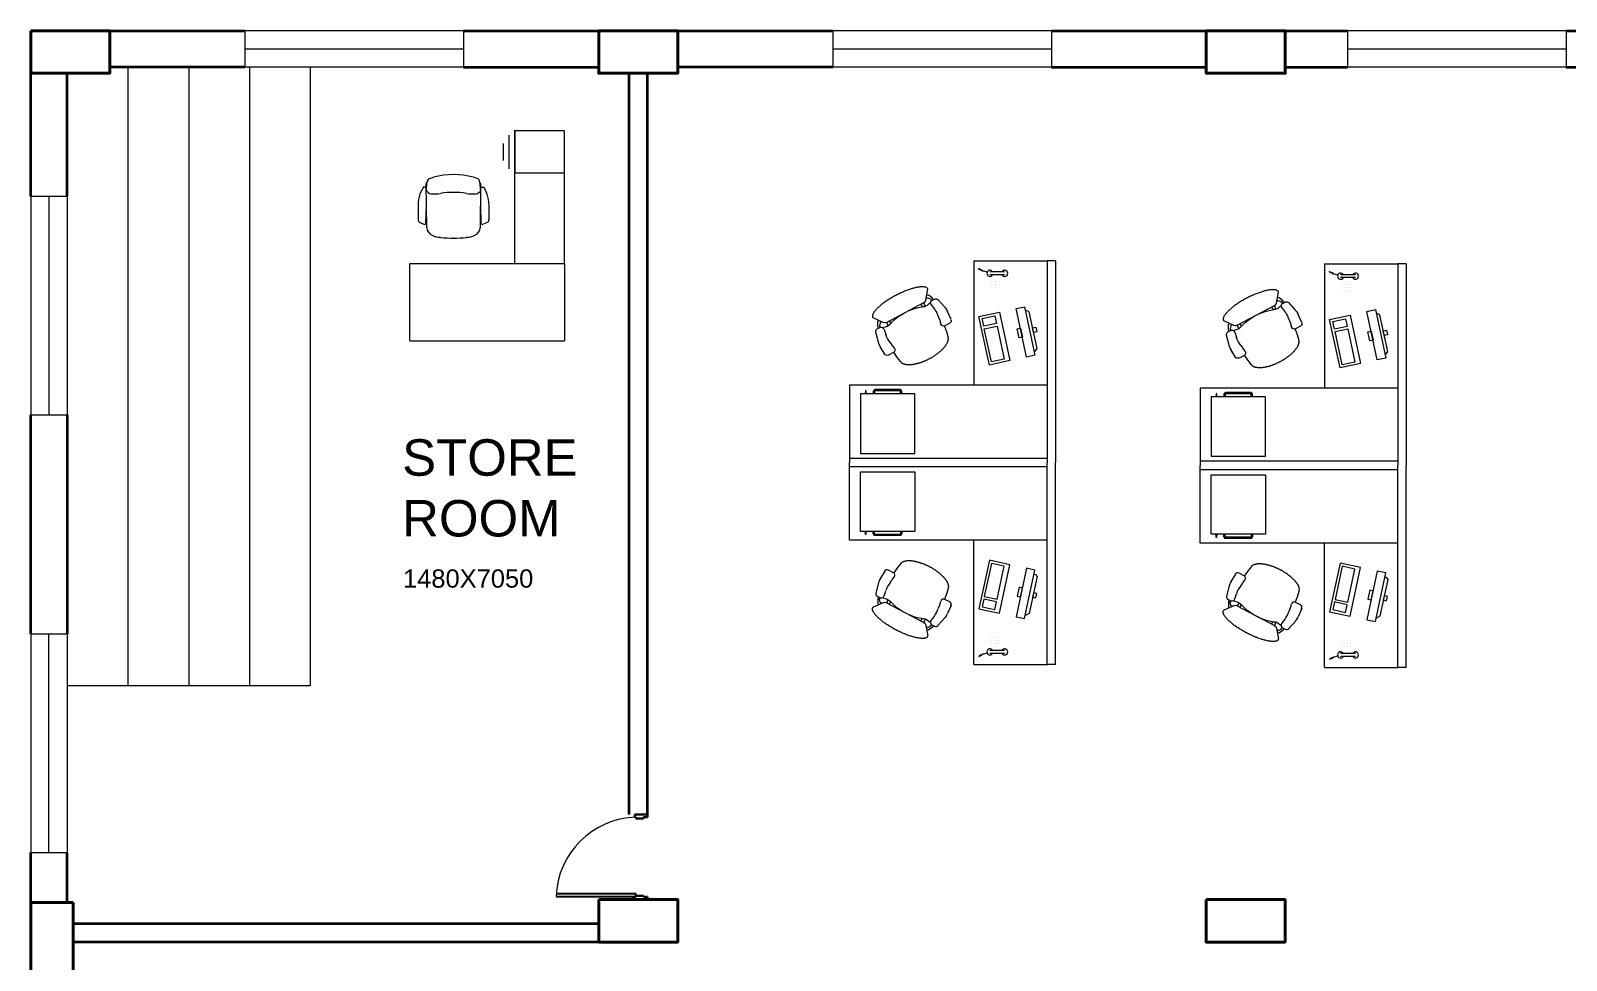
# Model space of a CAD drawing. Header units: millimetres. Extents: x 3079 to 579737, y 1565 to 1161826.
# Drawn here: x 73095 to 85732, y 190905 to 198555 of the extents above; entities that cross this region are included whole.
import ezdxf

# ---------------------------------------------------------------- set-up
doc = ezdxf.new("R2010")
doc.units = ezdxf.units.MM
for name, color, linetype, lineweight in [('1', 7, 'Continuous', 35), ('A_COL', 250, 'Continuous', 40), ('A_ELE1', 250, 'Continuous', 20), ('A_WIN-DOR', 250, 'Continuous', 30), ('IG-Area', 250, 'Continuous', 30), ('SILL', 251, 'Continuous', 18), ('WINDOW', 252, 'Continuous', 15)]:
    doc.layers.add(name, color=color, linetype=linetype, lineweight=lineweight)
doc.layers.add('FURNITURE', color=253, linetype='Continuous', lineweight=5, transparency=0.05)
doc.styles.get("Standard").update_dxf_attribs({"font": 'arial.ttf'})

# ---------------------------------------------------------------- blocks, each defined once
blk = doc.blocks.new('AP00XXXX$0$A$C53421247')
at = {"color": 0}
for p, q in [((82, 595), (83, 598)), ((82, 593), (82, 595)), ((140, 501), (82, 587)), ((83, 598), (85, 600)), ((85, 600), (87, 604)), ((87, 604), (90, 607)), ((90, 607), (92, 609)), ((92, 609), (95, 612)), ((95, 612), (99, 614)), ((99, 614), (103, 617)), ((103, 617), (106, 619)), ((106, 619), (111, 621)), ((111, 621), (115, 624)), ((115, 624), (120, 626)), ((120, 626), (126, 628)), ((126, 628), (132, 630)), ((132, 630), (137, 632)), ((137, 632), (144, 634)), ((144, 634), (149, 636)), ((149, 636), (157, 638)), ((157, 638), (163, 639)), ((163, 639), (170, 641)), ((170, 641), (178, 643)), ((178, 643), (186, 644)), ((186, 644), (194, 646)), ((194, 646), (202, 647)), ((202, 647), (210, 648)), ((210, 648), (219, 649)), ((219, 649), (227, 650)), ((227, 650), (236, 651)), ((236, 651), (245, 652)), ((245, 652), (254, 652)), ((254, 652), (263, 653)), ((263, 653), (273, 653)), ((273, 653), (282, 654)), ((282, 654), (292, 654)), ((292, 654), (302, 654)), ((302, 654), (311, 654)), ((311, 654), (321, 654)), ((321, 654), (331, 654)), ((331, 654), (341, 654)), ((341, 654), (351, 653)), ((351, 653), (361, 653)), ((361, 653), (371, 652)), ((371, 652), (381, 652)), ((381, 652), (390, 651)), ((390, 651), (401, 650)), ((401, 650), (410, 649)), ((410, 649), (420, 648)), ((420, 648), (430, 646)), ((430, 646), (439, 646)), ((439, 646), (449, 644)), ((449, 644), (458, 642)), ((458, 642), (468, 641)), ((468, 641), (477, 639)), ((477, 639), (486, 637)), ((486, 637), (495, 636)), ((495, 636), (504, 634)), ((504, 634), (513, 632)), ((513, 632), (520, 630)), ((520, 630), (529, 627)), ((529, 627), (537, 625)), ((537, 625), (545, 623)), ((545, 623), (552, 620)), ((552, 620), (559, 618)), ((559, 618), (566, 616)), ((566, 616), (573, 614)), ((573, 614), (580, 611)), ((580, 611), (586, 608)), ((586, 608), (592, 605)), ((592, 605), (597, 603)), ((597, 603), (603, 600)), ((603, 600), (608, 597)), ((608, 597), (613, 595)), ((613, 595), (617, 591)), ((617, 591), (621, 588)), ((621, 588), (625, 586)), ((625, 586), (629, 582)), ((629, 582), (632, 580)), ((632, 580), (635, 576)), ((635, 576), (637, 574)), ((637, 574), (639, 571)), ((639, 571), (641, 568)), ((641, 568), (642, 565)), ((642, 565), (643, 562)), ((643, 562), (644, 559)), ((7, 368), (36, 460)), ((90, 476), (63, 478)), ((73, 477), (80, 503)), ((80, 503), (99, 534)), ((95, 493), (93, 475)), ((113, 514), (95, 493)), ((99, 534), (115, 538)), ((113, 453), (100, 394)), ((120, 459), (111, 457)), ((127, 514), (113, 514)), ((123, 459), (120, 459)), ((145, 454), (123, 459)), ((134, 510), (127, 514)), ((151, 491), (140, 501)), ((160, 452), (145, 454)), ((165, 488), (151, 491)), ((168, 452), (160, 452)), ((166, 452), (165, 488)), ((550, 463), (165, 488)), ((184, 457), (168, 452)), ((255, 473), (184, 457)), ((195, 486), (192, 459)), ((264, 474), (255, 473)), ((327, 478), (264, 474)), ((373, 474), (327, 478)), ((434, 465), (373, 474)), ((461, 459), (434, 465)), ((496, 446), (461, 459)), ((529, 434), (496, 446)), ((520, 465), (518, 438)), ((545, 430), (529, 434)), ((545, 430), (550, 463)), ((564, 429), (545, 430)), ((550, 463), (564, 465)), ((564, 465), (576, 474)), ((588, 432), (564, 429)), ((576, 474), (643, 549)), ((585, 483), (591, 485)), ((591, 432), (588, 432)), ((591, 485), (604, 482)), ((597, 428), (591, 432)), ((604, 482), (620, 461)), ((618, 502), (606, 508)), ((633, 471), (618, 502)), ((620, 461), (621, 444)), ((650, 442), (623, 444)), ((636, 460), (633, 471)), ((638, 443), (636, 460)), ((644, 559), (645, 556)), ((645, 556), (645, 553)), ((690, 327), (673, 421)), ((2, 245), (0, 325)), ((97, 312), (98, 282)), ((98, 280), (103, 245)), ((593, 282), (588, 252)), ((595, 413), (600, 364)), ((682, 205), (691, 283)), ((26, 220), (76, 217)), ((83, 159), (80, 217)), ((90, 114), (83, 159)), ((588, 250), (580, 218)), ((590, 128), (600, 187)), ((602, 186), (655, 183)), ((90, 111), (90, 114)), ((90, 110), (90, 111)), ((91, 107), (90, 110)), ((92, 105), (91, 107)), ((92, 102), (92, 105)), ((93, 100), (92, 102)), ((94, 98), (93, 100)), ((95, 96), (94, 98)), ((96, 93), (95, 96)), ((97, 91), (96, 93)), ((99, 89), (97, 91)), ((100, 87), (99, 89)), ((101, 84), (100, 87)), ((103, 82), (101, 84)), ((105, 80), (103, 82)), ((107, 78), (105, 80)), ((109, 76), (107, 78)), ((111, 73), (109, 76)), ((113, 72), (111, 73)), ((116, 69), (113, 72)), ((118, 67), (116, 69)), ((120, 65), (118, 67)), ((123, 63), (120, 65)), ((125, 60), (123, 63)), ((128, 59), (125, 60)), ((132, 57), (128, 59)), ((135, 54), (132, 57)), ((138, 53), (135, 54)), ((141, 51), (138, 53)), ((144, 49), (141, 51)), ((148, 47), (144, 49)), ((151, 45), (148, 47)), ((155, 44), (151, 45)), ((158, 42), (155, 44)), ((162, 40), (158, 42)), ((165, 38), (162, 40)), ((169, 36), (165, 38)), ((173, 34), (169, 36)), ((178, 33), (173, 34)), ((182, 31), (178, 33)), ((186, 30), (182, 31)), ((190, 28), (186, 30)), ((194, 27), (190, 28)), ((199, 25), (194, 27)), ((204, 24), (199, 25)), ((207, 22), (204, 24)), ((212, 21), (207, 22)), ((217, 19), (212, 21)), ((221, 18), (217, 19)), ((226, 17), (221, 18)), ((231, 16), (226, 17)), ((236, 15), (231, 16)), ((241, 14), (236, 15)), ((246, 13), (241, 14)), ((250, 11), (246, 13)), ((256, 10), (250, 11)), ((261, 9), (256, 10)), ((266, 8), (261, 9)), ((271, 8), (266, 8)), ((276, 7), (271, 8)), ((281, 6), (276, 7)), ((287, 5), (281, 6)), ((291, 4), (287, 5)), ((297, 4), (291, 4)), ((302, 4), (297, 4)), ((307, 2), (302, 4)), ((313, 2), (307, 2)), ((318, 2), (313, 2)), ((323, 1), (318, 2)), ((328, 1), (323, 1)), ((334, 1), (328, 1)), ((339, 1), (334, 1)), ((344, 0), (339, 1)), ((350, 1), (344, 0)), ((356, 0), (350, 1)), ((360, 0), (356, 0)), ((366, 0), (360, 0)), ((371, 0), (366, 0)), ((376, 1), (371, 0)), ((382, 0), (376, 1)), ((387, 1), (382, 0)), ((392, 1), (387, 1)), ((397, 1), (392, 1)), ((402, 1), (397, 1)), ((407, 2), (402, 1)), ((412, 2), (407, 2)), ((417, 3), (412, 2)), ((423, 3), (417, 3)), ((427, 4), (423, 3)), ((432, 4), (427, 4)), ((437, 6), (432, 4)), ((442, 6), (437, 6)), ((447, 7), (442, 6)), ((451, 8), (447, 7)), ((455, 9), (451, 8)), ((460, 9), (455, 9)), ((465, 10), (460, 9)), ((469, 12), (465, 10)), ((474, 12), (469, 12)), ((478, 13), (474, 12)), ((482, 15), (478, 13)), ((486, 16), (482, 15)), ((490, 17), (486, 16)), ((494, 18), (490, 17)), ((498, 19), (494, 18)), ((502, 21), (498, 19)), ((506, 22), (502, 21)), ((510, 23), (506, 22)), ((514, 25), (510, 23)), ((517, 27), (514, 25)), ((520, 28), (517, 27)), ((524, 30), (520, 28)), ((528, 31), (524, 30)), ((530, 33), (528, 31)), ((533, 35), (530, 33)), ((537, 36), (533, 35)), ((539, 38), (537, 36)), ((542, 40), (539, 38)), ((545, 42), (542, 40)), ((547, 43), (545, 42)), ((550, 46), (547, 43)), ((552, 47), (550, 46)), ((555, 49), (552, 47)), ((557, 51), (555, 49)), ((559, 53), (557, 51)), ((561, 55), (559, 53)), ((563, 57), (561, 55)), ((565, 59), (563, 57)), ((567, 61), (565, 59)), ((568, 63), (567, 61)), ((569, 65), (568, 63)), ((571, 67), (569, 65)), ((572, 70), (571, 67)), ((573, 71), (572, 70)), ((574, 74), (573, 71)), ((575, 76), (574, 74)), ((576, 78), (575, 76)), ((577, 81), (576, 78)), ((577, 82), (590, 128)), ((577, 82), (577, 81))]:
    blk.add_line(p, q, dxfattribs=at)
for centre, radius, start, end in [((88, 591), 6.35, 164.3929, 214.029), ((60, 452), 25.4, 85.1777, 163.418), ((87, 451), 25.4, 6.3757, 85.1777), ((620, 418), 25.4, 85.208, 169.2349), ((620, 418), 25.4, 169.2349, 190.8913), ((638, 553), 6.35, 318.2555, 357.1149), ((648, 417), 25.4, 9.9024, 85.208), ((153, 324), 152, 163.1174, 179.4456), ((446, 342), 350, 171.2066, 184.7536), ((124, 283), 25.4, 182.6801, 187.8199), ((251, 353), 350, 348.2663, 1.8132), ((539, 300), 152, 353.5743, 9.9024), ((28, 245), 25.4, 180.1777, 266.5099), ((78, 242), 25.4, 266.5099, 4.8356), ((604, 212), 25.4, 165.2, 266.5099), ((563, 256), 25.4, 345.2, 350.3398), ((657, 209), 25.4, 266.5099, 353.5743)]:
    blk.add_arc(centre, radius, start, end, dxfattribs=at)

msp = doc.modelspace()

# ---------------------------------------------------------------- linework, layer by layer
at = {"layer": '1'}
for p, q in [((73095, 197193), (73095, 198555)), ((73745, 198555), (74857, 198555)), ((76657, 198555), (79695, 198555)), ((81495, 198555), (83932, 198555)), ((85732, 198555), (90667, 198555)), ((73395, 197193), (73395, 198205)), ((74857, 198255), (73745, 198255)), ((76657, 198255), (77770, 198255)), ((78020, 192105), (78020, 198205)), ((78170, 192105), (78170, 198205)), ((79695, 198255), (78420, 198255)), ((81495, 198255), (82770, 198255)), ((83420, 198255), (83932, 198255)), ((85732, 198255), (86245, 198255)), ((73095, 193593), (73095, 195393)), ((73395, 195393), (73395, 193593)), ((73095, 190018), (73095, 191793)), ((73395, 191380), (73395, 191793)), ((77770, 191205), (73445, 191205)), ((77770, 191055), (73445, 191055)), ((83093, 191055), (83095, 191055)), ((83093, 191055), (83093, 191055))]:
    msp.add_line(p, q, dxfattribs=at)
at = {"layer": 'A_COL'}
for points in [[(73095, 198555), (73095, 198205), (73745, 198205), (73745, 198555)], [(77770, 198555), (77770, 198205), (78420, 198205), (78420, 198555)], [(82770, 198555), (82770, 198205), (83420, 198205), (83420, 198555)], [(73445, 191380), (73095, 191380), (73095, 190730), (73445, 190730)], [(77770, 191405), (77770, 191055), (78420, 191055), (78420, 191405)], [(82768, 191405), (82768, 191055), (83418, 191055), (83418, 191405)]]:
    msp.add_lwpolyline(points, close=True, dxfattribs=at)
at = {"layer": 'A_ELE1', "transparency": 33554687}
msp.add_arc((78094, 191407), 676, 91.622, 178.1378, dxfattribs=at)
at = {"layer": 'A_WIN-DOR', "transparency": 33554687}
for p, q in [((78066, 192083), (78066, 192105)), ((78075, 192083), (78066, 192083)), ((78139, 192073), (78075, 192073)), ((78171, 192083), (78139, 192083)), ((78139, 192083), (78139, 192073)), ((78074, 191453), (77419, 191455)), ((78074, 191428), (77419, 191429)), ((78065, 191428), (78042, 191428)), ((78065, 191428), (78065, 191405)), ((78065, 191405), (78170, 191405)), ((78138, 191437), (78074, 191437)), ((78138, 191428), (78138, 191437)), ((78170, 191428), (78138, 191428))]:
    msp.add_line(p, q, dxfattribs=at)
at = {"layer": 'A_WIN-DOR'}
for p, q in [((78066, 192105), (78171, 192105)), ((78171, 192105), (78171, 192083)), ((78170, 191428), (78170, 191405))]:
    msp.add_line(p, q, dxfattribs=at)
at = {"layer": 'A_WIN-DOR', "transparency": 33554687}
for points in [[(78075, 192083), (78075, 192073)], [(78074, 191428), (78074, 191453)]]:
    msp.add_lwpolyline(points, dxfattribs=at)
at = {"layer": 'FURNITURE'}
for p, q in [((73895, 198255), (73895, 193164)), ((74395, 198255), (74395, 193164)), ((74895, 198255), (74895, 193164)), ((75395, 198255), (75395, 193164)), ((77032, 197419), (77032, 197696)), ((77078, 196639), (77078, 197731)), ((77078, 197731), (77078, 197385)), ((77488, 197731), (77078, 197731)), ((77488, 197731), (77078, 197731)), ((77488, 196639), (77488, 197731)), ((76986, 197488), (76986, 197627)), ((76349, 197296), (76359, 197306)), ((76354, 196934), (76349, 197296)), ((76350, 197234), (76359, 197314)), ((76379, 197339), (76410, 197349)), ((76770, 197339), (76739, 197349)), ((76800, 197234), (76790, 197314)), ((76800, 197296), (76791, 197306)), ((76796, 196934), (76800, 197296)), ((77078, 197385), (77488, 197385)), ((76349, 197268), (76326, 197268)), ((76800, 197268), (76823, 197268)), ((76283, 197101), (76284, 196999)), ((76348, 196972), (76351, 197114)), ((76801, 196972), (76798, 197114)), ((76866, 197101), (76865, 196999)), ((76293, 196981), (76329, 196964)), ((76856, 196981), (76820, 196964)), ((80857, 196662), (81459, 196662)), ((80857, 196662), (80857, 195638)), ((81459, 196662), (81459, 195001)), ((81530, 196662), (81459, 196662)), ((81530, 196662), (81530, 195001)), ((81530, 196662), (81530, 195001)), ((76214, 196639), (77488, 196639)), ((76214, 196003), (76214, 196639)), ((77488, 196639), (77488, 196003)), ((80904, 196586), (80899, 196601)), ((80914, 196581), (80909, 196596)), ((80923, 196576), (80918, 196591)), ((80933, 196572), (80928, 196586)), ((80965, 196568), (80938, 196576)), ((81110, 196571), (80989, 196571)), ((81110, 196547), (80989, 196547)), ((83743, 196638), (84346, 196638)), ((83743, 196638), (83743, 195614)), ((83790, 196562), (83785, 196576)), ((83800, 196557), (83795, 196572)), ((83809, 196552), (83805, 196567)), ((83819, 196547), (83814, 196562)), ((83852, 196543), (83824, 196552)), ((83997, 196547), (83875, 196547)), ((83997, 196523), (83875, 196523)), ((84346, 196638), (84346, 194977)), ((84416, 196638), (84346, 196638)), ((84416, 196638), (84416, 194977)), ((84416, 196638), (84416, 194977)), ((81001, 196488), (81001, 196488)), ((81001, 196466), (81001, 196466)), ((81001, 196443), (81001, 196443)), ((81024, 196488), (81024, 196488)), ((81024, 196466), (81024, 196466)), ((81024, 196443), (81024, 196443)), ((81047, 196488), (81047, 196488)), ((81047, 196466), (81047, 196466)), ((81047, 196443), (81047, 196443)), ((81069, 196488), (81069, 196488)), ((81069, 196466), (81069, 196466)), ((81069, 196443), (81069, 196443)), ((83887, 196464), (83887, 196464)), ((83887, 196441), (83887, 196441)), ((83887, 196419), (83887, 196419)), ((83910, 196464), (83910, 196464)), ((83910, 196441), (83910, 196441)), ((83910, 196419), (83910, 196419)), ((83933, 196464), (83933, 196464)), ((83933, 196441), (83933, 196441)), ((83933, 196419), (83933, 196419)), ((83956, 196464), (83956, 196464)), ((83956, 196441), (83956, 196441)), ((83956, 196419), (83956, 196419)), ((80899, 196203), (81067, 196239)), ((80985, 195804), (80899, 196203)), ((80925, 196187), (81030, 196209)), ((80938, 196124), (80925, 196187)), ((81043, 196146), (80938, 196124)), ((81030, 196209), (81043, 196146)), ((81067, 196239), (81153, 195840)), ((81282, 196250), (81294, 196253)), ((81312, 196241), (81294, 196253)), ((81377, 195939), (81312, 196241)), ((83785, 196179), (83953, 196215)), ((83871, 195780), (83785, 196179)), ((83811, 196163), (83916, 196185)), ((83824, 196100), (83811, 196163)), ((83916, 196185), (83929, 196122)), ((83953, 196215), (84039, 195816)), ((84168, 196226), (84180, 196229)), ((84198, 196217), (84180, 196229)), ((84263, 195914), (84198, 196217)), ((80943, 196103), (81048, 196125)), ((81001, 195830), (80943, 196103)), ((81048, 196125), (81106, 195852)), ((83929, 196122), (83824, 196100)), ((83829, 196079), (83934, 196101)), ((83887, 195806), (83829, 196079)), ((83934, 196101), (83992, 195828)), ((76214, 196003), (77488, 196003)), ((81353, 195918), (81365, 195921)), ((81365, 195921), (81377, 195939)), ((84239, 195894), (84251, 195897)), ((84251, 195897), (84263, 195914)), ((81153, 195840), (80985, 195804)), ((81106, 195852), (81001, 195830)), ((84039, 195816), (83871, 195780)), ((83992, 195828), (83887, 195806)), ((81459, 195638), (79833, 195638)), ((79833, 195638), (79833, 195001)), ((79957, 195568), (79955, 195567)), ((79955, 195567), (79955, 195567)), ((79979, 195567), (79955, 195567)), ((79979, 195567), (79955, 195567)), ((79977, 195568), (79957, 195568)), ((79958, 195569), (79958, 195568)), ((79976, 195569), (79958, 195569)), ((79968, 195594), (79966, 195594)), ((79966, 195594), (79966, 195591)), ((79966, 195593), (79966, 195591)), ((79966, 195593), (79966, 195593)), ((79966, 195591), (79966, 195578)), ((79966, 195591), (79966, 195578)), ((79968, 195591), (79966, 195591)), ((79968, 195586), (79966, 195586)), ((79966, 195585), (79966, 195585)), ((79966, 195578), (79966, 195576)), ((79966, 195578), (79966, 195575)), ((79966, 195576), (79966, 195576)), ((79968, 195575), (79966, 195575)), ((79966, 195575), (79966, 195574)), ((79966, 195574), (79966, 195570)), ((79968, 195591), (79968, 195594)), ((79968, 195593), (79968, 195591)), ((79968, 195593), (79968, 195593)), ((79968, 195591), (79968, 195578)), ((79968, 195578), (79968, 195591)), ((79968, 195585), (79968, 195585)), ((79968, 195578), (79968, 195576)), ((79968, 195575), (79968, 195578)), ((79968, 195576), (79968, 195576)), ((79968, 195574), (79968, 195575)), ((79968, 195570), (79968, 195574)), ((79976, 195569), (79976, 195568)), ((79977, 195568), (79979, 195567)), ((79979, 195567), (79979, 195567)), ((80029, 195587), (80029, 195567)), ((80029, 195567), (80029, 195567)), ((80039, 195587), (80039, 195567)), ((80039, 195567), (80039, 195567)), ((80249, 195602), (80044, 195602)), ((80249, 195592), (80044, 195592)), ((80254, 195567), (80254, 195587)), ((80254, 195567), (80254, 195567)), ((80264, 195567), (80264, 195587)), ((80264, 195567), (80264, 195567)), ((84346, 195614), (82719, 195614)), ((82719, 195614), (82719, 194977)), ((82844, 195544), (82841, 195543)), ((82841, 195543), (82841, 195543)), ((82865, 195543), (82841, 195543)), ((82865, 195543), (82841, 195543)), ((82844, 195545), (82844, 195544)), ((82862, 195545), (82844, 195545)), ((82863, 195544), (82844, 195544)), ((82854, 195569), (82852, 195569)), ((82852, 195569), (82852, 195566)), ((82852, 195568), (82852, 195566)), ((82852, 195568), (82852, 195568)), ((82854, 195567), (82852, 195567)), ((82852, 195566), (82852, 195553)), ((82852, 195566), (82852, 195553)), ((82854, 195562), (82852, 195562)), ((82852, 195561), (82852, 195561)), ((82852, 195553), (82852, 195551)), ((82852, 195553), (82852, 195550)), ((82852, 195551), (82852, 195551)), ((82852, 195550), (82852, 195545)), ((82854, 195550), (82852, 195550)), ((82852, 195550), (82852, 195550)), ((82854, 195566), (82854, 195569)), ((82854, 195568), (82854, 195566)), ((82854, 195568), (82854, 195568)), ((82854, 195566), (82854, 195553)), ((82854, 195553), (82854, 195566)), ((82854, 195561), (82854, 195561)), ((82854, 195553), (82854, 195551)), ((82854, 195550), (82854, 195553)), ((82854, 195551), (82854, 195551)), ((82854, 195545), (82854, 195550)), ((82854, 195550), (82854, 195550)), ((82862, 195545), (82862, 195544)), ((82863, 195544), (82865, 195543)), ((82865, 195543), (82865, 195543)), ((82915, 195563), (82915, 195543)), ((82915, 195543), (82915, 195543)), ((82925, 195563), (82925, 195543)), ((82925, 195543), (82925, 195543)), ((83135, 195578), (82930, 195578)), ((83135, 195568), (82930, 195568)), ((83140, 195543), (83140, 195563)), ((83140, 195543), (83140, 195543)), ((83150, 195543), (83150, 195563)), ((83150, 195543), (83150, 195543)), ((81459, 195036), (79833, 195036)), ((79833, 194363), (79833, 195001)), ((81459, 193340), (81459, 195001)), ((81459, 193340), (81459, 195001)), ((81530, 193340), (81530, 195001)), ((81530, 193340), (81530, 195001)), ((81530, 193340), (81530, 195001)), ((84346, 195012), (82719, 195012)), ((81459, 194966), (79833, 194966)), ((82719, 194339), (82719, 194977)), ((84346, 194942), (82719, 194942)), ((84346, 193315), (84346, 194977)), ((84346, 193315), (84346, 194977)), ((84416, 193315), (84416, 194977)), ((84416, 193315), (84416, 194977)), ((84416, 193315), (84416, 194977)), ((79955, 194435), (79955, 194434)), ((79979, 194435), (79955, 194435)), ((79957, 194433), (79955, 194434)), ((79979, 194434), (79955, 194434)), ((79977, 194433), (79957, 194433)), ((79958, 194433), (79958, 194433)), ((79976, 194433), (79958, 194433)), ((79966, 194428), (79966, 194432)), ((79966, 194427), (79966, 194428)), ((79966, 194424), (79966, 194427)), ((79968, 194427), (79966, 194427)), ((79966, 194424), (79966, 194426)), ((79966, 194426), (79966, 194426)), ((79966, 194411), (79966, 194424)), ((79966, 194411), (79966, 194424)), ((79966, 194417), (79966, 194417)), ((79968, 194416), (79966, 194416)), ((79968, 194411), (79966, 194411)), ((79966, 194409), (79966, 194411)), ((79966, 194408), (79966, 194411)), ((79966, 194409), (79966, 194409)), ((79968, 194408), (79966, 194408)), ((79968, 194432), (79968, 194428)), ((79968, 194428), (79968, 194427)), ((79968, 194427), (79968, 194424)), ((79968, 194424), (79968, 194426)), ((79968, 194426), (79968, 194426)), ((79968, 194411), (79968, 194424)), ((79968, 194424), (79968, 194411)), ((79968, 194417), (79968, 194417)), ((79968, 194409), (79968, 194411)), ((79968, 194411), (79968, 194408)), ((79968, 194409), (79968, 194409)), ((79976, 194433), (79976, 194433)), ((79977, 194433), (79979, 194434)), ((79979, 194435), (79979, 194434)), ((80029, 194415), (80029, 194435)), ((80029, 194435), (80029, 194435)), ((80039, 194415), (80039, 194435)), ((80039, 194435), (80039, 194435)), ((80249, 194410), (80044, 194410)), ((80249, 194400), (80044, 194400)), ((80254, 194435), (80254, 194415)), ((80254, 194435), (80254, 194435)), ((80264, 194435), (80264, 194415)), ((80264, 194435), (80264, 194435)), ((82841, 194411), (82841, 194410)), ((82865, 194411), (82841, 194411)), ((82844, 194409), (82841, 194410)), ((82865, 194410), (82841, 194410)), ((82844, 194409), (82844, 194409)), ((82862, 194409), (82844, 194409)), ((82863, 194409), (82844, 194409)), ((82852, 194404), (82852, 194408)), ((82852, 194403), (82852, 194404)), ((82852, 194400), (82852, 194403)), ((82854, 194403), (82852, 194403)), ((82852, 194400), (82852, 194402)), ((82852, 194402), (82852, 194402)), ((82852, 194387), (82852, 194400)), ((82852, 194387), (82852, 194400)), ((82852, 194393), (82852, 194393)), ((82854, 194392), (82852, 194392)), ((82852, 194385), (82852, 194387)), ((82852, 194384), (82852, 194387)), ((82854, 194386), (82852, 194386)), ((82852, 194385), (82852, 194385)), ((82854, 194384), (82852, 194384)), ((82854, 194408), (82854, 194404)), ((82854, 194404), (82854, 194403)), ((82854, 194403), (82854, 194400)), ((82854, 194400), (82854, 194402)), ((82854, 194402), (82854, 194402)), ((82854, 194387), (82854, 194400)), ((82854, 194400), (82854, 194387)), ((82854, 194393), (82854, 194393)), ((82854, 194385), (82854, 194387)), ((82854, 194387), (82854, 194384)), ((82854, 194385), (82854, 194385)), ((82862, 194409), (82862, 194409)), ((82863, 194409), (82865, 194410)), ((82865, 194411), (82865, 194410)), ((82915, 194391), (82915, 194411)), ((82915, 194411), (82915, 194411)), ((82925, 194391), (82925, 194411)), ((82925, 194411), (82925, 194411)), ((83135, 194386), (82930, 194386)), ((83135, 194376), (82930, 194376)), ((83140, 194411), (83140, 194391)), ((83140, 194411), (83140, 194411)), ((83150, 194411), (83150, 194391)), ((83150, 194411), (83150, 194411)), ((81459, 194363), (79833, 194363)), ((80857, 193340), (80857, 194363)), ((84346, 194339), (82719, 194339)), ((83743, 193315), (83743, 194339)), ((80985, 194197), (80899, 193798)), ((81001, 194172), (80943, 193899)), ((81153, 194161), (80985, 194197)), ((81106, 194149), (81001, 194172)), ((81048, 193876), (81106, 194149)), ((81067, 193762), (81153, 194161)), ((83871, 194173), (83785, 193774)), ((83887, 194148), (83829, 193875)), ((84039, 194137), (83871, 194173)), ((83992, 194125), (83887, 194148)), ((83934, 193852), (83992, 194125)), ((83953, 193738), (84039, 194137)), ((81377, 194063), (81312, 193760)), ((81353, 194084), (81365, 194081)), ((81365, 194081), (81377, 194063)), ((84263, 194039), (84198, 193736)), ((84239, 194059), (84251, 194057)), ((84251, 194057), (84263, 194039)), ((80938, 193878), (80925, 193815)), ((81043, 193855), (80938, 193878)), ((80943, 193899), (81048, 193876)), ((83829, 193875), (83934, 193852)), ((80899, 193798), (81067, 193762)), ((80925, 193815), (81030, 193792)), ((81030, 193792), (81043, 193855)), ((81282, 193751), (81294, 193749)), ((81312, 193760), (81294, 193749)), ((83785, 193774), (83953, 193738)), ((83824, 193854), (83811, 193791)), ((83811, 193791), (83916, 193768)), ((83929, 193831), (83824, 193854)), ((83916, 193768), (83929, 193831)), ((84198, 193736), (84180, 193725)), ((84168, 193727), (84180, 193725)), ((81001, 193559), (81001, 193559)), ((81001, 193536), (81001, 193536)), ((81001, 193513), (81001, 193513)), ((81024, 193559), (81024, 193559)), ((81024, 193536), (81024, 193536)), ((81024, 193513), (81024, 193513)), ((81047, 193559), (81047, 193559)), ((81047, 193536), (81047, 193536)), ((81047, 193513), (81047, 193513)), ((81069, 193559), (81069, 193559)), ((81069, 193536), (81069, 193536)), ((81069, 193513), (81069, 193513)), ((83887, 193535), (83887, 193535)), ((83887, 193512), (83887, 193512)), ((83887, 193489), (83887, 193489)), ((83910, 193535), (83910, 193535)), ((83910, 193512), (83910, 193512)), ((83910, 193489), (83910, 193489)), ((83933, 193535), (83933, 193535)), ((83933, 193512), (83933, 193512)), ((83933, 193489), (83933, 193489)), ((83956, 193535), (83956, 193535)), ((83956, 193512), (83956, 193512)), ((83956, 193489), (83956, 193489)), ((80904, 193416), (80899, 193401)), ((80914, 193421), (80909, 193406)), ((80923, 193425), (80918, 193411)), ((80933, 193430), (80928, 193416)), ((80965, 193434), (80938, 193425)), ((81110, 193455), (80989, 193455)), ((81110, 193431), (80989, 193431)), ((83790, 193391), (83785, 193377)), ((83800, 193396), (83795, 193382)), ((83809, 193401), (83805, 193387)), ((83819, 193406), (83814, 193391)), ((83852, 193410), (83824, 193401)), ((83997, 193431), (83875, 193431)), ((83997, 193406), (83875, 193406)), ((80857, 193340), (81459, 193340)), ((81530, 193340), (81459, 193340)), ((83743, 193315), (84346, 193315)), ((84416, 193315), (84346, 193315)), ((75395, 193164), (73395, 193164))]:
    msp.add_line(p, q, dxfattribs=at)
for points in [[(81291, 195870), (81206, 196269), (81274, 196284), (81360, 195885)], [(84177, 195846), (84092, 196245), (84161, 196260), (84246, 195861)], [(81229, 196027), (81213, 196101), (81241, 196107), (81256, 196033)], [(81348, 196072), (81340, 196109), (81368, 196115), (81376, 196077)], [(84115, 196002), (84099, 196077), (84127, 196082), (84143, 196008)], [(84234, 196047), (84226, 196084), (84254, 196090), (84262, 196053)], [(80370, 195077), (80370, 195567), (79923, 195567), (79923, 195077)], [(83256, 195053), (83256, 195543), (82810, 195543), (82810, 195053)], [(80370, 194924), (80370, 194435), (79923, 194435), (79923, 194924)], [(83256, 194900), (83256, 194411), (82810, 194411), (82810, 194900)], [(81291, 194132), (81206, 193733), (81274, 193718), (81360, 194117)], [(84177, 194108), (84092, 193708), (84161, 193694), (84246, 194093)], [(81229, 193975), (81213, 193901), (81241, 193895), (81256, 193969)], [(81348, 193930), (81340, 193893), (81368, 193887), (81376, 193924)], [(84115, 193951), (84099, 193877), (84127, 193871), (84143, 193945)], [(84234, 193906), (84226, 193869), (84254, 193863), (84262, 193900)]]:
    msp.add_lwpolyline(points, close=True, dxfattribs=at)
for centre, radius, start, end in [((76388, 197313), 28.4, 108.152, 177.2969), ((76575, 196743), 628, 74.8107, 105.1893), ((76761, 197313), 28.4, 2.7031, 71.848), ((76571, 197116), 288, 148.0573, 182.9695), ((76394, 197259), 45.2, 199.5385, 265.4123), ((76394, 197259), 45.2, 199.5385, 265.4123), ((76415, 197530), 318, 265.4109, 279.5754), ((76575, 196584), 641, 80.4247, 99.5753), ((76734, 197530), 318, 260.4246, 274.5891), ((76756, 197259), 45.2, 274.5877, 340.4615), ((76579, 197116), 288, 357.0305, 31.9427), ((76302, 196996), 17.9, 171.6738, 242.8287), ((76336, 196973), 12.2, 236.5756, 356.1283), ((76428, 196940), 74.1, 184.1914, 247.2111), ((76721, 196940), 74.1, 292.7889, 355.8086), ((76813, 196973), 12.2, 183.8717, 303.4244), ((76848, 196996), 17.9, 297.1713, 8.3262), ((76473, 197029), 174, 244.7303, 267.8371), ((76575, 197929), 1080, 264.2714, 275.7286), ((76676, 197029), 174, 272.1629, 295.2697), ((80989, 196559), 25.4, 28.4915, 331.5085), ((81110, 196559), 25.4, 208.4915, 151.5085), ((83875, 196535), 25.4, 28.4915, 331.5085), ((83997, 196535), 25.4, 208.4915, 151.5085), ((79967, 195529), 41.2, 91.6492, 102.6804), ((79967, 195529), 40.9, 88.3384, 91.6616), ((79967, 195529), 41.2, 77.3196, 88.3508), ((80044, 195587), 15.1, 90, 180), ((80044, 195587), 5.02, 90, 180), ((80249, 195587), 15.1, 0, 90), ((80249, 195587), 5.02, 0, 90), ((82853, 195504), 41.2, 91.6492, 102.6804), ((82853, 195504), 40.9, 88.3384, 91.6616), ((82853, 195504), 41.2, 77.3196, 88.3508), ((82930, 195563), 15.1, 90, 180), ((82930, 195563), 5.02, 90, 180), ((83135, 195563), 15.1, 0, 90), ((83135, 195563), 5.02, 0, 90), ((79967, 194473), 41.2, 257.3196, 268.3508), ((79967, 194473), 40.9, 268.3384, 271.6616), ((79967, 194473), 41.2, 271.6492, 282.6804), ((80044, 194415), 15.1, 180, 270), ((80044, 194415), 5.02, 180, 270), ((80249, 194415), 15.1, 270, 0), ((80249, 194415), 5.02, 270, 0), ((82853, 194449), 41.2, 257.3196, 268.3508), ((82853, 194449), 40.9, 268.3384, 271.6616), ((82853, 194449), 41.2, 271.6492, 282.6804), ((82930, 194391), 15.1, 180, 270), ((82930, 194391), 5.02, 180, 270), ((83135, 194391), 15.1, 270, 0), ((83135, 194391), 5.02, 270, 0), ((80989, 193443), 25.4, 28.4915, 331.5085), ((81110, 193443), 25.4, 208.4915, 151.5085), ((83875, 193418), 25.4, 28.4915, 331.5085), ((83997, 193418), 25.4, 208.4915, 151.5085)]:
    msp.add_arc(centre, radius, start, end, dxfattribs=at)
for p in [(77078, 197731), (77078, 197385), (76575, 196849)]:
    msp.add_point(p, dxfattribs=at)
at = {"layer": 'SILL'}
for p, q in [((76657, 198555), (74857, 198555)), ((81495, 198555), (79695, 198555)), ((85732, 198555), (83932, 198555)), ((76657, 198255), (74857, 198255)), ((81495, 198255), (79695, 198255)), ((85732, 198255), (83932, 198255)), ((73095, 197193), (73095, 195393)), ((73395, 197193), (73395, 195393)), ((73095, 193593), (73095, 191793)), ((73395, 193593), (73395, 191793))]:
    msp.add_line(p, q, dxfattribs=at)
at = {"layer": 'WINDOW'}
for p, q in [((74857, 198555), (74857, 198255)), ((76657, 198555), (76657, 198255)), ((79695, 198555), (79695, 198255)), ((81495, 198555), (81495, 198255)), ((83932, 198555), (83932, 198255)), ((85732, 198555), (85732, 198255)), ((74857, 198405), (76657, 198405)), ((79695, 198405), (81495, 198405)), ((83932, 198405), (85732, 198405)), ((73095, 197193), (73395, 197193)), ((73245, 197193), (73245, 195393)), ((73095, 195393), (73395, 195393)), ((73095, 193593), (73395, 193593)), ((73245, 191793), (73245, 193593)), ((73095, 191793), (73395, 191793))]:
    msp.add_line(p, q, dxfattribs=at)

# ---------------------------------------------------------------- block references
at = {"layer": 'FURNITURE'}
for p, xscale, yscale, zscale, rotation in [((80761, 195976), -0.9034715759433986, 0.9034715759433986, 0.9034715759433986, 24.09177462783687), ((83647, 195952), -0.9034715759433986, 0.9034715759433986, 0.9034715759433986, 24.09177462783687), ((80761, 194026), 0.903471576034104, 0.903471576034104, 0.903471576034104, 155.9082253592925), ((83647, 194001), 0.903471576034104, 0.903471576034104, 0.903471576034104, 155.9082253592925)]:
    msp.add_blockref('AP00XXXX$0$A$C53421247', p, dxfattribs=dict(at, xscale=xscale, yscale=yscale, zscale=zscale, rotation=rotation))

# ---------------------------------------------------------------- texts
at = {"layer": 'IG-Area', "attachment_point": 1}
for s, insert, char_height in [('STORE \\PROOM', (76152, 195193), 300), ('1480X7050', (76159, 194122), 150)]:
    msp.add_mtext_dynamic_manual_height_columns(s, width=38356.19, gutter_width=12.5, heights=[0], dxfattribs=dict(at, insert=insert, char_height=char_height))

doc.saveas('drawing.dxf')
